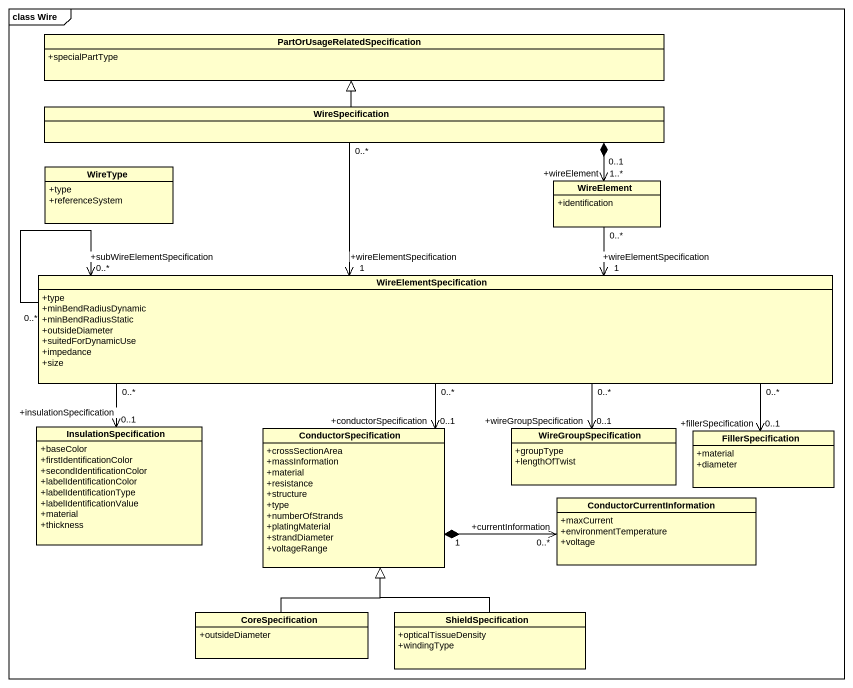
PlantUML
@startuml
mainframe class Wire
hide circle
hide empty members
skinparam classAttributeIconSize 0
class "PartOrUsageRelatedSpecification" as PartOrUsageRelatedSpecificat {
  +specialPartType
}
class WireSpecification
class WireType {
  +type
  +referenceSystem
}
class WireElement {
  +identification
}
class WireElementSpecification {
  +type
  +minBendRadiusDynamic
  +minBendRadiusStatic
  +outsideDiameter
  +suitedForDynamicUse
  +impedance
  +size
}
class InsulationSpecification {
  +baseColor
  +firstIdentificationColor
  +secondIdentificationColor
  +labelIdentificationColor
  +labelIdentificationType
  +labelIdentificationValue
  +material
  +thickness
}
class ConductorSpecification {
  +crossSectionArea
  +massInformation
  +material
  +resistance
  +structure
  +type
  +numberOfStrands
  +platingMaterial
  +strandDiameter
  +voltageRange
}
class WireGroupSpecification {
  +groupType
  +lengthOfTwist
}
class FillerSpecification {
  +material
  +diameter
}
class ConductorCurrentInformation {
  +maxCurrent
  +environmentTemperature
  +voltage
}
class CoreSpecification {
  +outsideDiameter
}
class ShieldSpecification {
  +opticalTissueDensity
  +windingType
}
WireSpecification -up-|> PartOrUsageRelatedSpecificat
WireSpecification "0..1" *-right-> "+wireElement\n1..*" WireElement
WireSpecification "0..*" --> "+wireElementSpecification\n1" WireElementSpecification
WireElement "0..*" --> "+wireElementSpecification\n1" WireElementSpecification
WireElementSpecification "0..*" --> "+subWireElementSpecification\n0..*" WireElementSpecification
WireElementSpecification "0..*" -left-> "+insulationSpecification\n0..1" InsulationSpecification
WireElementSpecification "0..*" --> "+conductorSpecification\n0..1" ConductorSpecification
WireElementSpecification "0..*" --> "+wireGroupSpecification\n0..1" WireGroupSpecification
WireElementSpecification "0..*" -right-> "+fillerSpecification\n0..1" FillerSpecification
ConductorCurrentInformation "+currentInformation\n0..*" <-left-* "1" ConductorSpecification
CoreSpecification -up-|> ConductorSpecification
ShieldSpecification -up-|> ConductorSpecification
@enduml
